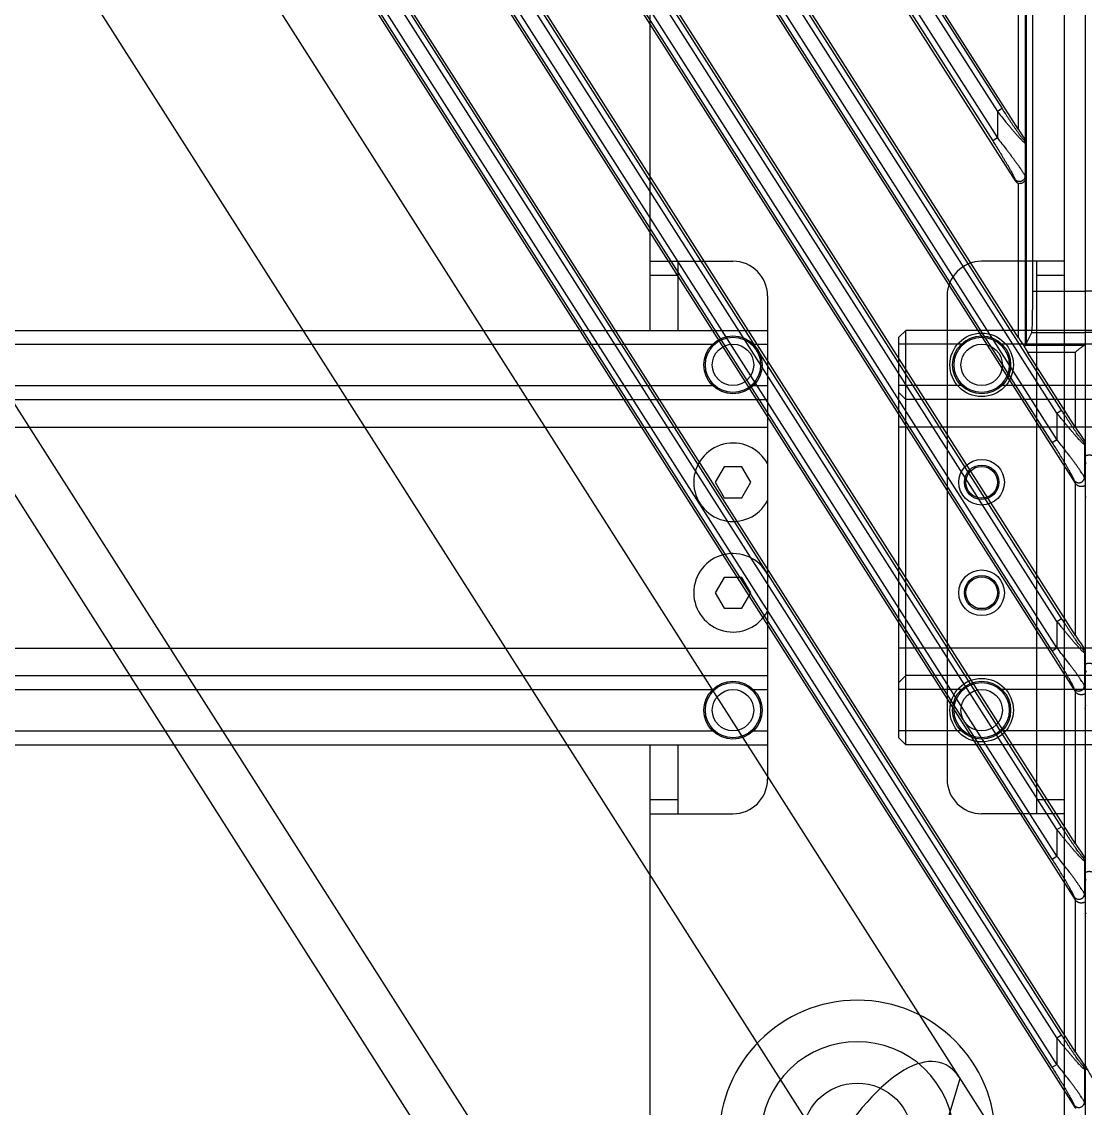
# Model space of a CAD drawing. Header units: millimetres. Extents: x 562 to 17351, y 2396 to 6995.
# Drawn here: x 14461.8 to 14538.8, y 3908.4 to 3987.1 of the extents above; entities that cross this region are included whole.
import ezdxf

# ---------------------------------------------------------------- set-up
doc = ezdxf.new("R2010")
doc.units = ezdxf.units.MM
doc.layers.add('02___PRT_ALL_AXES', color=7, linetype='Continuous')

# ---------------------------------------------------------------- blocks, each defined once
blk = doc.blocks.new('DTGCNV')
at = {"color": 7, "linetype": 'Continuous'}
for p, q in [((12716.618, 5010.197), (12716.618, 4673.197)), ((13316.618, 5010.197), (13316.618, 4672.697)), ((13136.217, 5009.497), (13315.884, 4727.477)), ((13315.918, 4731.517), (13138.825, 5009.497)), ((13145.821, 5009.497), (13315.884, 4742.552)), ((13315.918, 4746.593), (13148.429, 5009.497)), ((13155.425, 5009.497), (13315.884, 4757.628)), ((13311.784, 4768.157), (13158.034, 5009.497)), ((13165.029, 5009.497), (13311.536, 4779.528)), ((13311.784, 4783.233), (13167.638, 5009.497)), ((13314.903, 4732.763), (13139.328, 5008.36)), ((13314.903, 4747.839), (13148.933, 5008.36)), ((13314.903, 4762.914), (13158.537, 5008.36)), ((13168.141, 5008.36), (13310.593, 4784.754)), ((13314.231, 4730.419), (13137.436, 5007.932)), ((13314.567, 4730.633), (13137.772, 5008.146)), ((13314.567, 4732.549), (13138.992, 5008.146)), ((13314.231, 4745.494), (13147.04, 5007.932)), ((13314.567, 4745.708), (13147.376, 5008.146)), ((13314.567, 4747.625), (13148.596, 5008.146)), ((13314.231, 4760.57), (13156.644, 5007.932)), ((13314.567, 4760.784), (13156.98, 5008.146)), ((13314.567, 4762.7), (13158.201, 5008.146)), ((13166.248, 5007.932), (13309.921, 4782.41)), ((13166.584, 5008.146), (13310.257, 4782.624)), ((13167.805, 5008.146), (13310.257, 4784.54)), ((13122.275, 5005.363), (13314.224, 4704.063)), ((13129.327, 5005.237), (13315.884, 4712.401)), ((13315.918, 4716.442), (13131.855, 5005.363)), ((13298.047, 4708.984), (13109.906, 5004.305)), ((13314.567, 4715.558), (13130.913, 5003.836)), ((13314.567, 4717.474), (13132.134, 5003.836)), ((13314.903, 4717.688), (13132.47, 5004.051)), ((13314.231, 4715.344), (13130.577, 5003.622)), ((13149.851, 4903.451), (13275.555, 4706.135)), ((13273.331, 4703.111), (13194.982, 4826.095)), ((13312.371, 4767.796), (13312.371, 4807.099)), ((13312.821, 4771.544), (13312.821, 4803.35)), ((13311.784, 4783.233), (13311.784, 4794.426)), ((13312.284, 4782.409), (13312.284, 4794.723)), ((13310.593, 4784.754), (13310.257, 4784.54)), ((13310.257, 4784.54), (13310.257, 4782.624)), ((13310.257, 4782.624), (13309.921, 4782.41)), ((13312.214, 4782.597), (13312.193, 4782.497)), ((13312.284, 4782.409), (13312.257, 4782.283)), ((13312.257, 4782.283), (13312.257, 4779.86)), ((13311.521, 4779.645), (13311.536, 4779.528)), ((13312.257, 4779.86), (13312.284, 4779.648)), ((13312.284, 4767.622), (13312.284, 4779.648)), ((13311.784, 4768.157), (13311.784, 4779.351)), ((12720.416, 4771.544), (12716.618, 4771.544)), ((13312.821, 4771.544), (13316.618, 4771.544)), ((12720.49, 4768.548), (12716.618, 4768.548)), ((13312.284, 4767.622), (13312.747, 4768.548)), ((13312.747, 4768.548), (13316.618, 4768.548)), ((13312.201, 4767.539), (13312.283, 4767.622)), ((13312.283, 4767.622), (13316.581, 4767.622)), ((13312.443, 4767.122), (13315.918, 4767.122)), ((13315.918, 4761.668), (13312.443, 4767.122)), ((13315.918, 4761.668), (13315.918, 4767.122)), ((13314.567, 4762.7), (13314.903, 4762.914)), ((13314.567, 4762.7), (13314.567, 4760.784)), ((13314.231, 4760.57), (13314.567, 4760.784)), ((13316.605, 4760.682), (13316.497, 4760.65)), ((13316.618, 4760.453), (13316.559, 4760.436)), ((13316.559, 4760.436), (13316.559, 4758.044)), ((12716.677, 4759.021), (12716.618, 4759.224)), ((13315.884, 4757.628), (13315.825, 4757.83)), ((13315.918, 4746.593), (13315.918, 4757.581)), ((13316.618, 4757.842), (13316.559, 4758.044)), ((12716.677, 4756.63), (12716.618, 4756.612)), ((13314.567, 4747.625), (13314.903, 4747.839)), ((13314.567, 4747.625), (13314.567, 4745.708)), ((13314.231, 4745.494), (13314.567, 4745.708)), ((13316.605, 4745.606), (13316.497, 4745.575)), ((13316.618, 4745.378), (13316.559, 4745.36)), ((13316.559, 4745.36), (13316.559, 4742.969)), ((12716.618, 4744.148), (12716.677, 4743.946)), ((13315.884, 4742.552), (13315.825, 4742.755)), ((13315.918, 4731.517), (13315.918, 4742.505)), ((13316.618, 4742.766), (13316.559, 4742.969)), ((12716.618, 4741.537), (12716.677, 4741.554)), ((13314.567, 4732.549), (13314.903, 4732.763)), ((13314.567, 4732.549), (13314.567, 4730.633)), ((13314.231, 4730.419), (13314.567, 4730.633)), ((13316.605, 4730.531), (13316.497, 4730.499)), ((13316.618, 4730.302), (13316.559, 4730.285)), ((13316.559, 4730.285), (13316.559, 4727.893)), ((12716.677, 4728.871), (12716.618, 4729.073)), ((13315.884, 4727.477), (13315.825, 4727.679)), ((13316.618, 4727.691), (13316.559, 4727.893)), ((13315.918, 4716.442), (13315.918, 4727.43)), ((12716.677, 4726.479), (12716.618, 4726.462)), ((13314.567, 4717.474), (13314.903, 4717.688)), ((13314.567, 4717.474), (13314.567, 4715.558)), ((12716.618, 4715.365), (12716.677, 4715.162)), ((13314.231, 4715.344), (13314.567, 4715.558)), ((13316.605, 4715.455), (13316.497, 4715.424)), ((13316.618, 4715.227), (13316.559, 4715.21)), ((13316.559, 4715.21), (13316.559, 4712.818)), ((13305.665, 4708.192), (13307.551, 4714.538)), ((13315.884, 4712.401), (13315.825, 4712.604)), ((13316.618, 4712.616), (13316.559, 4712.818))]:
    blk.add_line(p, q, dxfattribs=at)
for centre, radius, start, end in [((13311.861, 4782.282), 0.396, 0.20796, 32.97411), ((13316.158, 4760.435), 0.402, 0.12821, 32.37179), ((13316.158, 4745.36), 0.402, 0.12821, 32.37179), ((13316.158, 4730.284), 0.402, 0.12821, 32.37179), ((13316.158, 4715.209), 0.402, 0.12821, 32.37179)]:
    blk.add_arc(centre, radius, start, end, dxfattribs=at)
for centre, major_axis, ratio, start_param, end_param in [((13311.784, 4783.314), (-0.499, 0.789), 0.046753, -4.638574, -3.601913), ((13311.871, 4779.749), (-0.052, 0.405), 0.97951, -4.264838, -3.490965), ((13312.743, 4771.544), (0, 3), 0.026186, -3.089233, -1.570796), ((13311.784, 4768.239), (-0.499, 0.789), 0.046753, -4.638574, -3.652279), ((12717.318, 4767.633), (0.7, 0), 0.052408, 3.141593, 3.470593), ((13312.495, 4767.122), (-0.321, 0.499), 0.073624, 0.537273, 1.523567), ((13311.784, 4767.623), (0.5, 0), 0.052408, -0.05236, -0.02618), ((13315.918, 4767.633), (0.7, 0), 0.052408, -0.329, 0), ((13315.918, 4761.782), (-0.698, 1.104), 0.046753, -4.638574, -3.259594), ((13316.217, 4757.852), (-0.117, 0.402), 0.954439, -4.415997, -4.276035), ((13315.918, 4746.707), (-0.698, 1.104), 0.046753, -4.638574, -3.259594), ((13316.217, 4742.777), (-0.117, 0.402), 0.954439, -4.415997, -4.276035), ((13315.918, 4731.631), (-0.698, 1.104), 0.046753, -4.638574, -3.259594), ((13316.217, 4727.701), (-0.117, 0.402), 0.954439, -4.415997, -4.276035), ((13300.544, 4700.719), (5.777, 14.89), 0.368013, -0.263981, 1.130867), ((13315.918, 4716.556), (-0.698, 1.104), 0.046753, -4.638574, -3.259594), ((12717.318, 4714.38), (-0.698, 1.104), 0.046753, 0.073815, 1.644612), ((13316.217, 4712.626), (-0.117, 0.402), 0.954439, -4.415997, -4.276035)]:
    blk.add_ellipse(centre, major_axis=major_axis, ratio=ratio, start_param=start_param, end_param=end_param, dxfattribs=at)
for points, knots in [([(13310.257, 4784.54), (13310.36, 4784.41), (13310.567, 4784.154), (13310.826, 4783.836), (13311.032, 4783.587), (13311.185, 4783.405), (13311.335, 4783.227), (13311.482, 4783.057), (13311.601, 4782.919), (13311.695, 4782.814), (13311.762, 4782.74), (13311.826, 4782.668), (13311.889, 4782.601), (13311.948, 4782.538), (13312.004, 4782.48), (13312.056, 4782.428), (13312.103, 4782.382), (13312.144, 4782.344), (13312.176, 4782.317), (13312.198, 4782.3), (13312.212, 4782.291), (13312.224, 4782.283), (13312.234, 4782.278), (13312.241, 4782.276), (13312.246, 4782.275), (13312.25, 4782.276), (13312.252, 4782.277), (13312.255, 4782.279), (13312.256, 4782.281), (13312.257, 4782.283)], [0, 0, 0, 0, 0.163599, 0.325517, 0.405208, 0.483611, 0.560291, 0.634699, 0.706102, 0.740385, 0.773533, 0.805367, 0.835691, 0.864271, 0.890851, 0.915138, 0.936821, 0.955575, 0.97109, 0.977548, 0.983108, 0.987753, 0.991491, 0.994362, 0.995508, 0.996494, 0.997369, 0.998198, 1, 1, 1, 1]), ([(13310.593, 4784.754), (13310.672, 4784.631), (13310.79, 4784.447), (13310.948, 4784.204), (13311.067, 4784.023), (13311.185, 4783.844), (13311.303, 4783.667), (13311.42, 4783.494), (13311.535, 4783.326), (13311.63, 4783.189), (13311.705, 4783.082), (13311.76, 4783.006), (13311.813, 4782.931), (13311.865, 4782.86), (13311.915, 4782.793), (13311.963, 4782.73), (13312.008, 4782.672), (13312.05, 4782.62), (13312.088, 4782.575), (13312.117, 4782.543), (13312.137, 4782.523), (13312.15, 4782.51), (13312.162, 4782.501), (13312.171, 4782.494), (13312.178, 4782.491), (13312.183, 4782.49), (13312.186, 4782.49), (13312.189, 4782.49), (13312.191, 4782.492), (13312.192, 4782.494), (13312.193, 4782.496), (13312.193, 4782.497)], [0, 0, 0, 0, 0.15694, 0.235083, 0.312792, 0.389889, 0.466133, 0.541222, 0.614757, 0.686184, 0.720877, 0.754726, 0.78758, 0.819246, 0.849499, 0.878053, 0.90457, 0.928641, 0.949798, 0.96753, 0.974953, 0.981338, 0.986644, 0.990849, 0.993984, 0.99519, 0.9962, 0.997085, 0.997946, 0.99889, 1, 1, 1, 1]), ([(13310.257, 4782.624), (13310.367, 4782.486), (13310.584, 4782.212), (13310.851, 4781.867), (13311.06, 4781.594), (13311.213, 4781.392), (13311.362, 4781.194), (13311.506, 4781), (13311.644, 4780.811), (13311.774, 4780.629), (13311.896, 4780.456), (13311.989, 4780.319), (13312.058, 4780.216), (13312.103, 4780.146), (13312.144, 4780.081), (13312.18, 4780.022), (13312.209, 4779.97), (13312.23, 4779.931), (13312.242, 4779.904), (13312.249, 4779.887), (13312.254, 4779.872), (13312.256, 4779.864), (13312.257, 4779.86)], [0, 0, 0, 0, 0.154445, 0.30727, 0.382534, 0.456692, 0.529432, 0.600377, 0.669045, 0.734822, 0.796897, 0.854183, 0.880595, 0.905226, 0.927827, 0.94811, 0.965769, 0.980485, 0.986646, 0.991965, 0.996419, 1, 1, 1, 1]), ([(13312.284, 4782.409), (13312.283, 4782.426), (13312.28, 4782.458), (13312.266, 4782.507), (13312.245, 4782.554), (13312.225, 4782.583), (13312.214, 4782.597)], [0, 0, 0, 0, 0.23991, 0.484403, 0.736695, 1, 1, 1, 1]), ([(13309.921, 4782.41), (13310.006, 4782.277), (13310.174, 4782.011), (13310.38, 4781.679), (13310.543, 4781.414), (13310.662, 4781.218), (13310.779, 4781.024), (13310.892, 4780.832), (13311.002, 4780.645), (13311.108, 4780.462), (13311.207, 4780.287), (13311.285, 4780.146), (13311.343, 4780.038), (13311.382, 4779.963), (13311.418, 4779.893), (13311.45, 4779.828), (13311.477, 4779.77), (13311.495, 4779.726), (13311.507, 4779.695), (13311.513, 4779.676), (13311.518, 4779.66), (13311.52, 4779.65), (13311.521, 4779.645)], [0, 0, 0, 0, 0.147854, 0.294636, 0.367264, 0.439153, 0.510088, 0.579799, 0.647935, 0.714028, 0.777425, 0.83718, 0.86528, 0.891898, 0.916748, 0.939475, 0.959663, 0.976821, 0.984101, 0.990427, 0.995741, 1, 1, 1, 1]), ([(13312.257, 4779.86), (13312.257, 4779.839), (13312.253, 4779.797), (13312.237, 4779.735), (13312.212, 4779.677), (13312.177, 4779.624), (13312.135, 4779.577), (13312.085, 4779.537), (13312.029, 4779.505), (13311.969, 4779.482), (13311.906, 4779.469), (13311.842, 4779.466), (13311.778, 4779.473), (13311.716, 4779.49), (13311.658, 4779.516), (13311.605, 4779.552), (13311.558, 4779.595), (13311.532, 4779.628), (13311.521, 4779.645)], [0, 0, 0, 0, 0.061771, 0.123674, 0.185724, 0.247974, 0.310429, 0.373081, 0.435901, 0.498841, 0.561846, 0.62485, 0.687789, 0.750605, 0.813254, 0.8757, 0.937956, 1, 1, 1, 1]), ([(13311.784, 4779.351), (13311.818, 4779.343), (13311.888, 4779.335), (13311.988, 4779.345), (13312.077, 4779.374), (13312.151, 4779.415), (13312.209, 4779.467), (13312.25, 4779.524), (13312.276, 4779.585), (13312.283, 4779.627), (13312.284, 4779.648)], [0, 0, 0, 0, 0.160899, 0.314742, 0.456494, 0.584742, 0.700638, 0.806545, 0.905309, 1, 1, 1, 1]), ([(13316.581, 4767.622), (13316.577, 4767.621), (13316.569, 4767.619), (13316.557, 4767.615), (13316.544, 4767.609), (13316.523, 4767.599), (13316.496, 4767.583), (13316.461, 4767.56), (13316.423, 4767.533), (13316.368, 4767.492), (13316.295, 4767.436), (13316.205, 4767.362), (13316.111, 4767.285), (13316.015, 4767.204), (13315.951, 4767.15), (13315.918, 4767.122)], [0, 0, 0, 0, 0.013463, 0.028958, 0.046471, 0.065932, 0.110248, 0.160922, 0.216933, 0.277361, 0.408429, 0.549248, 0.696374, 0.84732, 1, 1, 1, 1]), ([(13316.559, 4760.436), (13316.557, 4760.435), (13316.552, 4760.436), (13316.544, 4760.438), (13316.535, 4760.443), (13316.523, 4760.449), (13316.51, 4760.458), (13316.489, 4760.474), (13316.459, 4760.499), (13316.42, 4760.535), (13316.375, 4760.578), (13316.326, 4760.627), (13316.273, 4760.682), (13316.216, 4760.742), (13316.135, 4760.829), (13316.028, 4760.948), (13315.894, 4761.098), (13315.755, 4761.258), (13315.612, 4761.425), (13315.466, 4761.598), (13315.318, 4761.775), (13315.169, 4761.956), (13315.019, 4762.139), (13314.817, 4762.387), (13314.667, 4762.574), (13314.567, 4762.7)], [0, 0, 0, 0, 0.002036, 0.004765, 0.008306, 0.012701, 0.017956, 0.024063, 0.038745, 0.05652, 0.077106, 0.100208, 0.125538, 0.152825, 0.181822, 0.244102, 0.310933, 0.381227, 0.454167, 0.529124, 0.605619, 0.683271, 0.76177, 0.840872, 1, 1, 1, 1]), ([(13316.497, 4760.65), (13316.495, 4760.649), (13316.492, 4760.65), (13316.488, 4760.651), (13316.482, 4760.654), (13316.474, 4760.659), (13316.464, 4760.667), (13316.452, 4760.678), (13316.438, 4760.691), (13316.423, 4760.707), (13316.4, 4760.732), (13316.369, 4760.768), (13316.33, 4760.817), (13316.287, 4760.872), (13316.241, 4760.932), (13316.193, 4760.996), (13316.125, 4761.088), (13316.037, 4761.21), (13315.929, 4761.363), (13315.819, 4761.523), (13315.706, 4761.688), (13315.593, 4761.857), (13315.478, 4762.029), (13315.363, 4762.203), (13315.248, 4762.379), (13315.094, 4762.616), (13314.979, 4762.795), (13314.903, 4762.914)], [0, 0, 0, 0, 0.001988, 0.003277, 0.004801, 0.008605, 0.013451, 0.019328, 0.026206, 0.034036, 0.042764, 0.062675, 0.085465, 0.110691, 0.137955, 0.166932, 0.197336, 0.261568, 0.329268, 0.399486, 0.471568, 0.545042, 0.619552, 0.694837, 0.77068, 0.84692, 1, 1, 1, 1]), ([(13315.825, 4757.83), (13315.823, 4757.836), (13315.819, 4757.849), (13315.808, 4757.878), (13315.791, 4757.919), (13315.766, 4757.974), (13315.736, 4758.035), (13315.702, 4758.103), (13315.651, 4758.201), (13315.58, 4758.332), (13315.488, 4758.497), (13315.39, 4758.67), (13315.286, 4758.849), (13315.178, 4759.033), (13315.067, 4759.22), (13314.914, 4759.474), (13314.717, 4759.795), (13314.477, 4760.182), (13314.313, 4760.44), (13314.231, 4760.57)], [0, 0, 0, 0, 0.005901, 0.012735, 0.028952, 0.048163, 0.069902, 0.093761, 0.1194, 0.174923, 0.234768, 0.297789, 0.363198, 0.430435, 0.499095, 0.568871, 0.710853, 0.85493, 1, 1, 1, 1]), ([(13316.559, 4758.044), (13316.557, 4758.05), (13316.553, 4758.061), (13316.541, 4758.087), (13316.522, 4758.124), (13316.494, 4758.174), (13316.46, 4758.23), (13316.422, 4758.292), (13316.362, 4758.385), (13316.278, 4758.511), (13316.167, 4758.671), (13316.046, 4758.841), (13315.917, 4759.02), (13315.782, 4759.205), (13315.641, 4759.394), (13315.446, 4759.654), (13315.194, 4759.985), (13314.884, 4760.384), (13314.673, 4760.65), (13314.567, 4760.784)], [0, 0, 0, 0, 0.00509, 0.010986, 0.025069, 0.041978, 0.061422, 0.083117, 0.106791, 0.15915, 0.216898, 0.278823, 0.34401, 0.411766, 0.481566, 0.552988, 0.699417, 0.848964, 1, 1, 1, 1]), ([(13316.618, 4760.683), (13316.618, 4760.682), (13316.618, 4760.681), (13316.618, 4760.679), (13316.617, 4760.678), (13316.615, 4760.677), (13316.613, 4760.677), (13316.611, 4760.678), (13316.608, 4760.68), (13316.606, 4760.681), (13316.605, 4760.682)], [0, 0, 0, 0, 0.134296, 0.239838, 0.325336, 0.408088, 0.50825, 0.637794, 0.80127, 1, 1, 1, 1]), ([(12717.318, 4759.485), (12717.303, 4759.503), (12717.269, 4759.537), (12717.21, 4759.58), (12717.147, 4759.613), (12717.082, 4759.637), (12717.017, 4759.652), (12716.954, 4759.66), (12716.895, 4759.661), (12716.84, 4759.656), (12716.797, 4759.649), (12716.766, 4759.642), (12716.739, 4759.636), (12716.714, 4759.628), (12716.69, 4759.621), (12716.676, 4759.617), (12716.662, 4759.613), (12716.651, 4759.612), (12716.64, 4759.612), (12716.632, 4759.615), (12716.625, 4759.621), (12716.621, 4759.63), (12716.619, 4759.641), (12716.618, 4759.649), (12716.618, 4759.654)], [0, 0, 0, 0, 0.092092, 0.18383, 0.274482, 0.363041, 0.448376, 0.529457, 0.605459, 0.675766, 0.739913, 0.769539, 0.797439, 0.847676, 0.869774, 0.889641, 0.907107, 0.922074, 0.934647, 0.945489, 0.956057, 0.968087, 0.982675, 1, 1, 1, 1]), ([(13315.825, 4757.83), (13315.836, 4757.813), (13315.862, 4757.781), (13315.908, 4757.74), (13315.96, 4757.706), (13316.018, 4757.681), (13316.079, 4757.666), (13316.142, 4757.659), (13316.206, 4757.663), (13316.268, 4757.676), (13316.328, 4757.698), (13316.383, 4757.73), (13316.433, 4757.769), (13316.476, 4757.815), (13316.511, 4757.867), (13316.538, 4757.923), (13316.554, 4757.983), (13316.559, 4758.024), (13316.559, 4758.044)], [0, 0, 0, 0, 0.061114, 0.122614, 0.184534, 0.246921, 0.309743, 0.372937, 0.436398, 0.5, 0.563602, 0.627063, 0.690257, 0.753079, 0.815466, 0.877386, 0.938886, 1, 1, 1, 1]), ([(13315.918, 4757.581), (13315.934, 4757.562), (13315.968, 4757.528), (13316.026, 4757.486), (13316.089, 4757.452), (13316.154, 4757.428), (13316.219, 4757.413), (13316.282, 4757.406), (13316.342, 4757.405), (13316.397, 4757.409), (13316.439, 4757.416), (13316.471, 4757.423), (13316.498, 4757.43), (13316.523, 4757.437), (13316.546, 4757.444), (13316.561, 4757.449), (13316.574, 4757.452), (13316.586, 4757.454), (13316.596, 4757.454), (13316.605, 4757.451), (13316.611, 4757.445), (13316.616, 4757.436), (13316.618, 4757.424), (13316.618, 4757.416), (13316.618, 4757.412)], [0, 0, 0, 0, 0.092092, 0.18383, 0.274482, 0.363041, 0.448376, 0.529457, 0.605459, 0.675766, 0.739913, 0.769539, 0.797439, 0.847676, 0.869774, 0.889641, 0.907107, 0.922074, 0.934647, 0.945489, 0.956057, 0.968087, 0.982675, 1, 1, 1, 1]), ([(12716.618, 4756.382), (12716.618, 4756.383), (12716.618, 4756.385), (12716.619, 4756.386), (12716.62, 4756.388), (12716.622, 4756.388), (12716.624, 4756.388), (12716.626, 4756.387), (12716.628, 4756.386), (12716.63, 4756.385), (12716.631, 4756.384)], [0, 0, 0, 0, 0.134296, 0.239838, 0.325336, 0.408088, 0.50825, 0.637794, 0.80127, 1, 1, 1, 1]), ([(13316.559, 4745.36), (13316.557, 4745.36), (13316.552, 4745.36), (13316.544, 4745.363), (13316.535, 4745.367), (13316.523, 4745.374), (13316.51, 4745.383), (13316.489, 4745.399), (13316.459, 4745.424), (13316.42, 4745.46), (13316.375, 4745.503), (13316.326, 4745.552), (13316.273, 4745.607), (13316.216, 4745.667), (13316.135, 4745.754), (13316.028, 4745.872), (13315.894, 4746.023), (13315.755, 4746.183), (13315.612, 4746.35), (13315.466, 4746.522), (13315.318, 4746.7), (13315.169, 4746.88), (13315.019, 4747.064), (13314.817, 4747.312), (13314.667, 4747.499), (13314.567, 4747.625)], [0, 0, 0, 0, 0.002036, 0.004765, 0.008306, 0.012701, 0.017956, 0.024063, 0.038745, 0.05652, 0.077106, 0.100208, 0.125538, 0.152825, 0.181822, 0.244102, 0.310933, 0.381227, 0.454167, 0.529124, 0.605619, 0.683271, 0.76177, 0.840872, 1, 1, 1, 1]), ([(13316.497, 4745.575), (13316.495, 4745.574), (13316.492, 4745.574), (13316.488, 4745.576), (13316.482, 4745.578), (13316.474, 4745.583), (13316.464, 4745.592), (13316.452, 4745.603), (13316.438, 4745.616), (13316.423, 4745.632), (13316.4, 4745.657), (13316.369, 4745.693), (13316.33, 4745.742), (13316.287, 4745.796), (13316.241, 4745.856), (13316.193, 4745.92), (13316.125, 4746.013), (13316.037, 4746.135), (13315.929, 4746.288), (13315.819, 4746.447), (13315.706, 4746.612), (13315.593, 4746.781), (13315.478, 4746.953), (13315.363, 4747.128), (13315.248, 4747.304), (13315.094, 4747.541), (13314.979, 4747.719), (13314.903, 4747.839)], [0, 0, 0, 0, 0.001988, 0.003277, 0.004801, 0.008605, 0.013451, 0.019328, 0.026206, 0.034036, 0.042764, 0.062675, 0.085465, 0.110691, 0.137955, 0.166932, 0.197336, 0.261568, 0.329268, 0.399486, 0.471568, 0.545042, 0.619552, 0.694837, 0.77068, 0.84692, 1, 1, 1, 1]), ([(13316.559, 4742.969), (13316.557, 4742.974), (13316.553, 4742.986), (13316.541, 4743.011), (13316.522, 4743.049), (13316.494, 4743.098), (13316.46, 4743.155), (13316.422, 4743.217), (13316.362, 4743.31), (13316.278, 4743.435), (13316.167, 4743.595), (13316.046, 4743.766), (13315.917, 4743.945), (13315.782, 4744.129), (13315.641, 4744.319), (13315.446, 4744.579), (13315.194, 4744.909), (13314.884, 4745.308), (13314.673, 4745.575), (13314.567, 4745.708)], [0, 0, 0, 0, 0.00509, 0.010986, 0.025069, 0.041978, 0.061422, 0.083117, 0.106791, 0.15915, 0.216898, 0.278823, 0.34401, 0.411766, 0.481566, 0.552988, 0.699417, 0.848964, 1, 1, 1, 1]), ([(13315.825, 4742.755), (13315.823, 4742.761), (13315.819, 4742.773), (13315.808, 4742.802), (13315.791, 4742.843), (13315.766, 4742.898), (13315.736, 4742.96), (13315.702, 4743.027), (13315.651, 4743.126), (13315.58, 4743.257), (13315.488, 4743.422), (13315.39, 4743.595), (13315.286, 4743.774), (13315.178, 4743.957), (13315.067, 4744.144), (13314.914, 4744.398), (13314.717, 4744.719), (13314.477, 4745.107), (13314.313, 4745.365), (13314.231, 4745.494)], [0, 0, 0, 0, 0.005901, 0.012735, 0.028952, 0.048163, 0.069902, 0.093761, 0.1194, 0.174923, 0.234768, 0.297789, 0.363198, 0.430435, 0.499095, 0.568871, 0.710853, 0.85493, 1, 1, 1, 1]), ([(13316.618, 4745.608), (13316.618, 4745.607), (13316.618, 4745.605), (13316.618, 4745.604), (13316.617, 4745.602), (13316.615, 4745.602), (13316.613, 4745.602), (13316.611, 4745.603), (13316.608, 4745.604), (13316.606, 4745.605), (13316.605, 4745.606)], [0, 0, 0, 0, 0.134296, 0.239838, 0.325336, 0.408088, 0.50825, 0.637794, 0.80127, 1, 1, 1, 1]), ([(12717.318, 4744.409), (12717.303, 4744.428), (12717.269, 4744.462), (12717.21, 4744.504), (12717.147, 4744.538), (12717.082, 4744.562), (12717.017, 4744.577), (12716.954, 4744.584), (12716.895, 4744.585), (12716.84, 4744.581), (12716.797, 4744.574), (12716.766, 4744.567), (12716.739, 4744.56), (12716.714, 4744.553), (12716.69, 4744.546), (12716.676, 4744.541), (12716.662, 4744.538), (12716.651, 4744.536), (12716.64, 4744.536), (12716.632, 4744.539), (12716.625, 4744.545), (12716.621, 4744.554), (12716.619, 4744.566), (12716.618, 4744.574), (12716.618, 4744.578)], [0, 0, 0, 0, 0.092092, 0.18383, 0.274482, 0.363041, 0.448376, 0.529457, 0.605459, 0.675766, 0.739913, 0.769539, 0.797439, 0.847676, 0.869774, 0.889641, 0.907107, 0.922074, 0.934647, 0.945489, 0.956057, 0.968087, 0.982675, 1, 1, 1, 1]), ([(13315.825, 4742.755), (13315.836, 4742.738), (13315.862, 4742.706), (13315.908, 4742.664), (13315.96, 4742.631), (13316.018, 4742.606), (13316.079, 4742.59), (13316.142, 4742.584), (13316.206, 4742.587), (13316.268, 4742.601), (13316.328, 4742.623), (13316.383, 4742.654), (13316.433, 4742.693), (13316.476, 4742.74), (13316.511, 4742.792), (13316.538, 4742.848), (13316.554, 4742.907), (13316.559, 4742.948), (13316.559, 4742.969)], [0, 0, 0, 0, 0.061114, 0.122614, 0.184534, 0.246921, 0.309743, 0.372937, 0.436398, 0.5, 0.563602, 0.627063, 0.690257, 0.753079, 0.815466, 0.877386, 0.938886, 1, 1, 1, 1]), ([(13315.918, 4742.505), (13315.934, 4742.487), (13315.968, 4742.453), (13316.026, 4742.41), (13316.089, 4742.377), (13316.154, 4742.353), (13316.219, 4742.338), (13316.282, 4742.33), (13316.342, 4742.329), (13316.397, 4742.334), (13316.439, 4742.341), (13316.471, 4742.348), (13316.498, 4742.354), (13316.523, 4742.362), (13316.546, 4742.369), (13316.561, 4742.373), (13316.574, 4742.377), (13316.586, 4742.378), (13316.596, 4742.378), (13316.605, 4742.375), (13316.611, 4742.369), (13316.616, 4742.36), (13316.618, 4742.349), (13316.618, 4742.341), (13316.618, 4742.336)], [0, 0, 0, 0, 0.092092, 0.18383, 0.274482, 0.363041, 0.448376, 0.529457, 0.605459, 0.675766, 0.739913, 0.769539, 0.797439, 0.847676, 0.869774, 0.889641, 0.907107, 0.922074, 0.934647, 0.945489, 0.956057, 0.968087, 0.982675, 1, 1, 1, 1]), ([(12716.618, 4741.307), (12716.618, 4741.308), (12716.618, 4741.309), (12716.619, 4741.311), (12716.62, 4741.312), (12716.622, 4741.313), (12716.624, 4741.313), (12716.626, 4741.312), (12716.628, 4741.31), (12716.63, 4741.309), (12716.631, 4741.308)], [0, 0, 0, 0, 0.134296, 0.239838, 0.325336, 0.408088, 0.50825, 0.637794, 0.80127, 1, 1, 1, 1]), ([(13316.559, 4730.285), (13316.557, 4730.285), (13316.552, 4730.285), (13316.544, 4730.287), (13316.535, 4730.292), (13316.523, 4730.299), (13316.51, 4730.308), (13316.489, 4730.324), (13316.459, 4730.349), (13316.42, 4730.385), (13316.375, 4730.427), (13316.326, 4730.477), (13316.273, 4730.531), (13316.216, 4730.591), (13316.135, 4730.679), (13316.028, 4730.797), (13315.894, 4730.947), (13315.755, 4731.107), (13315.612, 4731.274), (13315.466, 4731.447), (13315.318, 4731.624), (13315.169, 4731.805), (13315.019, 4731.989), (13314.817, 4732.236), (13314.667, 4732.424), (13314.567, 4732.549)], [0, 0, 0, 0, 0.002036, 0.004765, 0.008306, 0.012701, 0.017956, 0.024063, 0.038745, 0.05652, 0.077106, 0.100208, 0.125538, 0.152825, 0.181822, 0.244102, 0.310933, 0.381227, 0.454167, 0.529124, 0.605619, 0.683271, 0.76177, 0.840872, 1, 1, 1, 1]), ([(13316.497, 4730.499), (13316.495, 4730.499), (13316.492, 4730.499), (13316.488, 4730.5), (13316.482, 4730.503), (13316.474, 4730.508), (13316.464, 4730.516), (13316.452, 4730.527), (13316.438, 4730.541), (13316.423, 4730.556), (13316.4, 4730.581), (13316.369, 4730.617), (13316.33, 4730.666), (13316.287, 4730.721), (13316.241, 4730.781), (13316.193, 4730.845), (13316.125, 4730.937), (13316.037, 4731.059), (13315.929, 4731.212), (13315.819, 4731.372), (13315.706, 4731.537), (13315.593, 4731.706), (13315.478, 4731.878), (13315.363, 4732.052), (13315.248, 4732.228), (13315.094, 4732.465), (13314.979, 4732.644), (13314.903, 4732.763)], [0, 0, 0, 0, 0.001988, 0.003277, 0.004801, 0.008605, 0.013451, 0.019328, 0.026206, 0.034036, 0.042764, 0.062675, 0.085465, 0.110691, 0.137955, 0.166932, 0.197336, 0.261568, 0.329268, 0.399486, 0.471568, 0.545042, 0.619552, 0.694837, 0.77068, 0.84692, 1, 1, 1, 1]), ([(13315.825, 4727.679), (13315.823, 4727.685), (13315.819, 4727.698), (13315.808, 4727.727), (13315.791, 4727.768), (13315.766, 4727.823), (13315.736, 4727.885), (13315.702, 4727.952), (13315.651, 4728.05), (13315.58, 4728.182), (13315.488, 4728.347), (13315.39, 4728.52), (13315.286, 4728.699), (13315.178, 4728.882), (13315.067, 4729.069), (13314.914, 4729.323), (13314.717, 4729.644), (13314.477, 4730.031), (13314.313, 4730.29), (13314.231, 4730.419)], [0, 0, 0, 0, 0.005901, 0.012735, 0.028952, 0.048163, 0.069902, 0.093761, 0.1194, 0.174923, 0.234768, 0.297789, 0.363198, 0.430435, 0.499095, 0.568871, 0.710853, 0.85493, 1, 1, 1, 1]), ([(13316.559, 4727.893), (13316.557, 4727.899), (13316.553, 4727.91), (13316.541, 4727.936), (13316.522, 4727.973), (13316.494, 4728.023), (13316.46, 4728.079), (13316.422, 4728.141), (13316.362, 4728.234), (13316.278, 4728.36), (13316.167, 4728.52), (13316.046, 4728.691), (13315.917, 4728.869), (13315.782, 4729.054), (13315.641, 4729.244), (13315.446, 4729.504), (13315.194, 4729.834), (13314.884, 4730.233), (13314.673, 4730.5), (13314.567, 4730.633)], [0, 0, 0, 0, 0.00509, 0.010986, 0.025069, 0.041978, 0.061422, 0.083117, 0.106791, 0.15915, 0.216898, 0.278823, 0.34401, 0.411766, 0.481566, 0.552988, 0.699417, 0.848964, 1, 1, 1, 1]), ([(13316.618, 4730.532), (13316.618, 4730.532), (13316.618, 4730.53), (13316.618, 4730.528), (13316.617, 4730.527), (13316.615, 4730.526), (13316.613, 4730.526), (13316.611, 4730.527), (13316.608, 4730.529), (13316.606, 4730.53), (13316.605, 4730.531)], [0, 0, 0, 0, 0.134296, 0.239838, 0.325336, 0.408088, 0.50825, 0.637794, 0.80127, 1, 1, 1, 1]), ([(12717.318, 4729.334), (12717.303, 4729.352), (12717.269, 4729.387), (12717.21, 4729.429), (12717.147, 4729.462), (12717.082, 4729.486), (12717.017, 4729.502), (12716.954, 4729.509), (12716.895, 4729.51), (12716.84, 4729.506), (12716.797, 4729.499), (12716.766, 4729.492), (12716.739, 4729.485), (12716.714, 4729.477), (12716.69, 4729.47), (12716.676, 4729.466), (12716.662, 4729.463), (12716.651, 4729.461), (12716.64, 4729.461), (12716.632, 4729.464), (12716.625, 4729.47), (12716.621, 4729.479), (12716.619, 4729.49), (12716.618, 4729.499), (12716.618, 4729.503)], [0, 0, 0, 0, 0.092092, 0.18383, 0.274482, 0.363041, 0.448376, 0.529457, 0.605459, 0.675766, 0.739913, 0.769539, 0.797439, 0.847676, 0.869774, 0.889641, 0.907107, 0.922074, 0.934647, 0.945489, 0.956057, 0.968087, 0.982675, 1, 1, 1, 1]), ([(13315.825, 4727.679), (13315.836, 4727.662), (13315.862, 4727.63), (13315.908, 4727.589), (13315.96, 4727.556), (13316.018, 4727.531), (13316.079, 4727.515), (13316.142, 4727.509), (13316.206, 4727.512), (13316.268, 4727.525), (13316.328, 4727.548), (13316.383, 4727.579), (13316.433, 4727.618), (13316.476, 4727.664), (13316.511, 4727.716), (13316.538, 4727.773), (13316.554, 4727.832), (13316.559, 4727.873), (13316.559, 4727.893)], [0, 0, 0, 0, 0.061114, 0.122614, 0.184534, 0.246921, 0.309743, 0.372937, 0.436398, 0.5, 0.563602, 0.627063, 0.690257, 0.753079, 0.815466, 0.877386, 0.938886, 1, 1, 1, 1]), ([(13315.918, 4727.43), (13315.934, 4727.412), (13315.968, 4727.377), (13316.026, 4727.335), (13316.089, 4727.302), (13316.154, 4727.278), (13316.219, 4727.262), (13316.282, 4727.255), (13316.342, 4727.254), (13316.397, 4727.258), (13316.439, 4727.265), (13316.471, 4727.272), (13316.498, 4727.279), (13316.523, 4727.287), (13316.546, 4727.294), (13316.561, 4727.298), (13316.574, 4727.301), (13316.586, 4727.303), (13316.596, 4727.303), (13316.605, 4727.3), (13316.611, 4727.294), (13316.616, 4727.285), (13316.618, 4727.274), (13316.618, 4727.265), (13316.618, 4727.261)], [0, 0, 0, 0, 0.092092, 0.18383, 0.274482, 0.363041, 0.448376, 0.529457, 0.605459, 0.675766, 0.739913, 0.769539, 0.797439, 0.847676, 0.869774, 0.889641, 0.907107, 0.922074, 0.934647, 0.945489, 0.956057, 0.968087, 0.982675, 1, 1, 1, 1]), ([(12716.618, 4726.232), (12716.618, 4726.232), (12716.618, 4726.234), (12716.619, 4726.236), (12716.62, 4726.237), (12716.622, 4726.238), (12716.624, 4726.237), (12716.626, 4726.237), (12716.628, 4726.235), (12716.63, 4726.234), (12716.631, 4726.233)], [0, 0, 0, 0, 0.134285, 0.239811, 0.32531, 0.408071, 0.508221, 0.637767, 0.801257, 1, 1, 1, 1]), ([(13316.559, 4715.21), (13316.557, 4715.209), (13316.552, 4715.209), (13316.544, 4715.212), (13316.535, 4715.216), (13316.523, 4715.223), (13316.51, 4715.232), (13316.489, 4715.248), (13316.459, 4715.273), (13316.42, 4715.309), (13316.375, 4715.352), (13316.326, 4715.401), (13316.273, 4715.456), (13316.216, 4715.516), (13316.135, 4715.603), (13316.028, 4715.721), (13315.894, 4715.872), (13315.755, 4716.032), (13315.612, 4716.199), (13315.466, 4716.372), (13315.318, 4716.549), (13315.169, 4716.73), (13315.019, 4716.913), (13314.817, 4717.161), (13314.667, 4717.348), (13314.567, 4717.474)], [0, 0, 0, 0, 0.002036, 0.004765, 0.008306, 0.012701, 0.017956, 0.024063, 0.038745, 0.05652, 0.077106, 0.100208, 0.125538, 0.152825, 0.181822, 0.244102, 0.310933, 0.381227, 0.454167, 0.529124, 0.605619, 0.683271, 0.76177, 0.840872, 1, 1, 1, 1]), ([(13316.497, 4715.424), (13316.495, 4715.423), (13316.492, 4715.423), (13316.488, 4715.425), (13316.482, 4715.427), (13316.474, 4715.433), (13316.464, 4715.441), (13316.452, 4715.452), (13316.438, 4715.465), (13316.423, 4715.481), (13316.4, 4715.506), (13316.369, 4715.542), (13316.33, 4715.591), (13316.287, 4715.646), (13316.241, 4715.705), (13316.193, 4715.77), (13316.125, 4715.862), (13316.037, 4715.984), (13315.929, 4716.137), (13315.819, 4716.297), (13315.706, 4716.462), (13315.593, 4716.631), (13315.478, 4716.803), (13315.363, 4716.977), (13315.248, 4717.153), (13315.094, 4717.39), (13314.979, 4717.568), (13314.903, 4717.688)], [0, 0, 0, 0, 0.001988, 0.003277, 0.004801, 0.008605, 0.013451, 0.019328, 0.026206, 0.034036, 0.042764, 0.062675, 0.085465, 0.110691, 0.137955, 0.166932, 0.197336, 0.261568, 0.329268, 0.399486, 0.471568, 0.545042, 0.619552, 0.694837, 0.77068, 0.84692, 1, 1, 1, 1]), ([(13315.825, 4712.604), (13315.823, 4712.61), (13315.819, 4712.623), (13315.808, 4712.651), (13315.791, 4712.693), (13315.766, 4712.748), (13315.736, 4712.809), (13315.702, 4712.877), (13315.651, 4712.975), (13315.58, 4713.106), (13315.488, 4713.271), (13315.39, 4713.444), (13315.286, 4713.623), (13315.178, 4713.807), (13315.067, 4713.994), (13314.914, 4714.248), (13314.717, 4714.569), (13314.477, 4714.956), (13314.313, 4715.214), (13314.231, 4715.344)], [0, 0, 0, 0, 0.005901, 0.012735, 0.028952, 0.048163, 0.069902, 0.093761, 0.1194, 0.174923, 0.234768, 0.297789, 0.363198, 0.430435, 0.499095, 0.568871, 0.710853, 0.85493, 1, 1, 1, 1]), ([(13316.559, 4712.818), (13316.557, 4712.823), (13316.553, 4712.835), (13316.541, 4712.861), (13316.522, 4712.898), (13316.494, 4712.948), (13316.46, 4713.004), (13316.422, 4713.066), (13316.362, 4713.159), (13316.278, 4713.285), (13316.167, 4713.445), (13316.046, 4713.615), (13315.917, 4713.794), (13315.782, 4713.979), (13315.641, 4714.168), (13315.446, 4714.428), (13315.194, 4714.758), (13314.884, 4715.157), (13314.673, 4715.424), (13314.567, 4715.558)], [0, 0, 0, 0, 0.00509, 0.010986, 0.025069, 0.041978, 0.061422, 0.083117, 0.106791, 0.15915, 0.216898, 0.278823, 0.34401, 0.411766, 0.481566, 0.552988, 0.699417, 0.848964, 1, 1, 1, 1]), ([(13316.618, 4715.457), (13316.618, 4715.456), (13316.618, 4715.455), (13316.618, 4715.453), (13316.617, 4715.451), (13316.615, 4715.451), (13316.613, 4715.451), (13316.611, 4715.452), (13316.608, 4715.453), (13316.606, 4715.455), (13316.605, 4715.455)], [0, 0, 0, 0, 0.134296, 0.239838, 0.325336, 0.408088, 0.50825, 0.637794, 0.80127, 1, 1, 1, 1]), ([(13315.825, 4712.604), (13315.836, 4712.587), (13315.862, 4712.555), (13315.908, 4712.514), (13315.96, 4712.48), (13316.018, 4712.455), (13316.079, 4712.439), (13316.142, 4712.433), (13316.206, 4712.437), (13316.268, 4712.45), (13316.328, 4712.472), (13316.383, 4712.504), (13316.433, 4712.543), (13316.476, 4712.589), (13316.511, 4712.641), (13316.538, 4712.697), (13316.554, 4712.757), (13316.559, 4712.798), (13316.559, 4712.818)], [0, 0, 0, 0, 0.061114, 0.122614, 0.184534, 0.246921, 0.309743, 0.372937, 0.436398, 0.5, 0.563602, 0.627063, 0.690257, 0.753079, 0.815466, 0.877386, 0.938886, 1, 1, 1, 1])]:
    blk.add_open_spline(points, degree=3, knots=knots, dxfattribs=at)
blk = doc.blocks.new('*U61')
blk.add_blockref('DTGCNV', (-13016.618, -4845.197))
blk = doc.blocks.new('*U62')
at = {"color": 0, "linetype": 'ByBlock', "lineweight": -2, "transparency": 16777216}
for p in [(1800, 0), (2400, 0)]:
    blk.add_blockref('*U61', p, dxfattribs=at)
blk = doc.blocks.new('dfx')
at = {"color": 114, "linetype": 'Continuous', "lineweight": -3, "true_color": 0x139b48}
for p, q in [((13722.982, 8188.727), (13722.982, 8861.227)), ((13692.982, 8283.727), (13692.982, 8771.227)), ((13692.982, 8288.727), (13698.982, 8288.727)), ((13694.982, 8288.727), (13694.982, 8283.727)), ((13722.982, 8288.727), (13716.982, 8288.727)), ((13720.982, 8248.727), (13720.982, 8288.727)), ((13692.982, 8287.727), (13694.982, 8287.727)), ((13720.982, 8287.727), (13722.982, 8287.727)), ((13701.482, 8286.227), (13701.482, 8251.227)), ((13714.482, 8286.227), (13714.482, 8251.227)), ((13110.982, 8283.227), (13111.482, 8283.727)), ((13110.982, 8254.227), (13110.982, 8283.227)), ((13111.482, 8253.727), (13111.482, 8283.727)), ((13134.482, 8283.727), (13111.482, 8283.727)), ((13147.482, 8283.727), (13701.482, 8283.727)), ((13115.512, 8282.727), (13110.982, 8282.727)), ((13700.451, 8282.727), (13701.482, 8282.727)), ((13115.512, 8279.727), (13110.982, 8279.727)), ((13110.982, 8279.227), (13111.482, 8278.727)), ((13700.451, 8279.727), (13701.482, 8279.727)), ((13134.482, 8278.727), (13111.482, 8278.727)), ((13147.482, 8278.727), (13701.482, 8278.727)), ((13134.482, 8276.727), (13110.982, 8276.727)), ((13147.482, 8276.727), (13701.482, 8276.727)), ((13698.337, 8273.844), (13697.692, 8272.727)), ((13699.627, 8273.844), (13698.337, 8273.844)), ((13700.272, 8272.727), (13699.627, 8273.844)), ((13697.692, 8272.727), (13698.337, 8271.61)), ((13699.627, 8271.61), (13700.272, 8272.727)), ((13698.337, 8271.61), (13699.627, 8271.61)), ((13698.337, 8265.844), (13697.692, 8264.727)), ((13699.627, 8265.844), (13698.337, 8265.844)), ((13700.272, 8264.727), (13699.627, 8265.844)), ((13697.692, 8264.727), (13698.337, 8263.61)), ((13699.627, 8263.61), (13700.272, 8264.727)), ((13698.337, 8263.61), (13699.627, 8263.61)), ((13134.482, 8260.727), (13110.982, 8260.727)), ((13147.482, 8260.727), (13701.482, 8260.727)), ((13110.982, 8258.227), (13111.482, 8258.727)), ((13134.482, 8258.727), (13111.482, 8258.727)), ((13147.482, 8258.727), (13701.482, 8258.727)), ((13115.512, 8257.727), (13110.982, 8257.727)), ((13700.451, 8257.727), (13701.482, 8257.727)), ((13115.512, 8254.727), (13110.982, 8254.727)), ((13700.451, 8254.727), (13701.482, 8254.727)), ((13110.982, 8254.227), (13111.482, 8253.727)), ((13134.482, 8253.727), (13111.482, 8253.727)), ((13147.482, 8253.727), (13701.482, 8253.727)), ((13692.982, 8188.727), (13692.982, 8253.727)), ((13694.982, 8253.727), (13694.982, 8248.727)), ((13694.982, 8249.727), (13692.982, 8249.727)), ((13722.982, 8249.727), (13720.982, 8249.727)), ((13692.982, 8248.727), (13698.982, 8248.727)), ((13722.982, 8248.727), (13716.982, 8248.727))]:
    blk.add_line(p, q, dxfattribs=at)
for centre, radius in [((13698.982, 8281.227), 2), ((13716.982, 8281.227), 2.3), ((13716.982, 8281.227), 2), ((13698.982, 8281.227), 1.5), ((13716.982, 8281.227), 1.5), ((13116.982, 8272.727), 1.65), ((13116.982, 8272.727), 1.15), ((13116.982, 8264.727), 1.65), ((13116.982, 8264.727), 1.15), ((13698.982, 8256.227), 2), ((13716.982, 8256.227), 2.3), ((13716.982, 8256.227), 2), ((13698.982, 8256.227), 1.5), ((13716.982, 8256.227), 1.5)]:
    blk.add_circle(centre, radius, dxfattribs=at)
for centre, start, end in [((13698.982, 8286.227), 0, 90), ((13716.982, 8286.227), 90, 180), ((13698.982, 8251.227), 270, 0), ((13716.982, 8251.227), 180, 270)]:
    blk.add_arc(centre, 2.5, start, end, dxfattribs=at)
at = {"layer": '02___PRT_ALL_AXES', "color": 114, "linetype": 'Continuous', "lineweight": -3, "true_color": 0x139b48}
for p, q in [((13130.512, 8282.727), (13118.451, 8282.727)), ((13151.451, 8282.727), (13697.512, 8282.727)), ((13130.512, 8279.727), (13118.451, 8279.727)), ((13151.451, 8279.727), (13697.512, 8279.727)), ((13130.512, 8257.727), (13118.451, 8257.727)), ((13151.451, 8257.727), (13697.512, 8257.727)), ((13130.512, 8254.727), (13118.451, 8254.727)), ((13151.451, 8254.727), (13697.512, 8254.727))]:
    blk.add_line(p, q, dxfattribs=at)
for centre, radius in [((13116.982, 8281.227), 2.1), ((13698.982, 8281.227), 2.1), ((13716.982, 8272.727), 1.25), ((13716.982, 8264.727), 1.25), ((13116.982, 8256.227), 2.1), ((13698.982, 8256.227), 2.1), ((13707.982, 8225.227), 4)]:
    blk.add_circle(centre, radius, dxfattribs=at)
for centre, radius, start, end in [((13698.982, 8272.727), 2.84, 28.08421, 331.91579), ((13698.982, 8264.727), 2.84, 28.08421, 331.91579), ((13707.982, 8225.227), 10, 0, 180), ((13707.982, 8225.227), 7, 318.59038, 221.40962)]:
    blk.add_arc(centre, radius, start, end, dxfattribs=at)
blk = doc.blocks.new('*U142')
blk.add_blockref('dfx', (-13416.982, -8530.477))
blk = doc.blocks.new('*U143')
at = {"color": 0, "linetype": 'ByBlock', "lineweight": -2, "transparency": 16777216}
for p in [(1800, 0), (2400, 0)]:
    blk.add_blockref('*U142', p, dxfattribs=at)

msp = doc.modelspace()

# ---------------------------------------------------------------- block references
for name, p in [('*U62', (12438.816, 4041.217)), ('*U143', (12431.316, 4211.467))]:
    msp.add_blockref(name, p)

doc.saveas('drawing.dxf')
